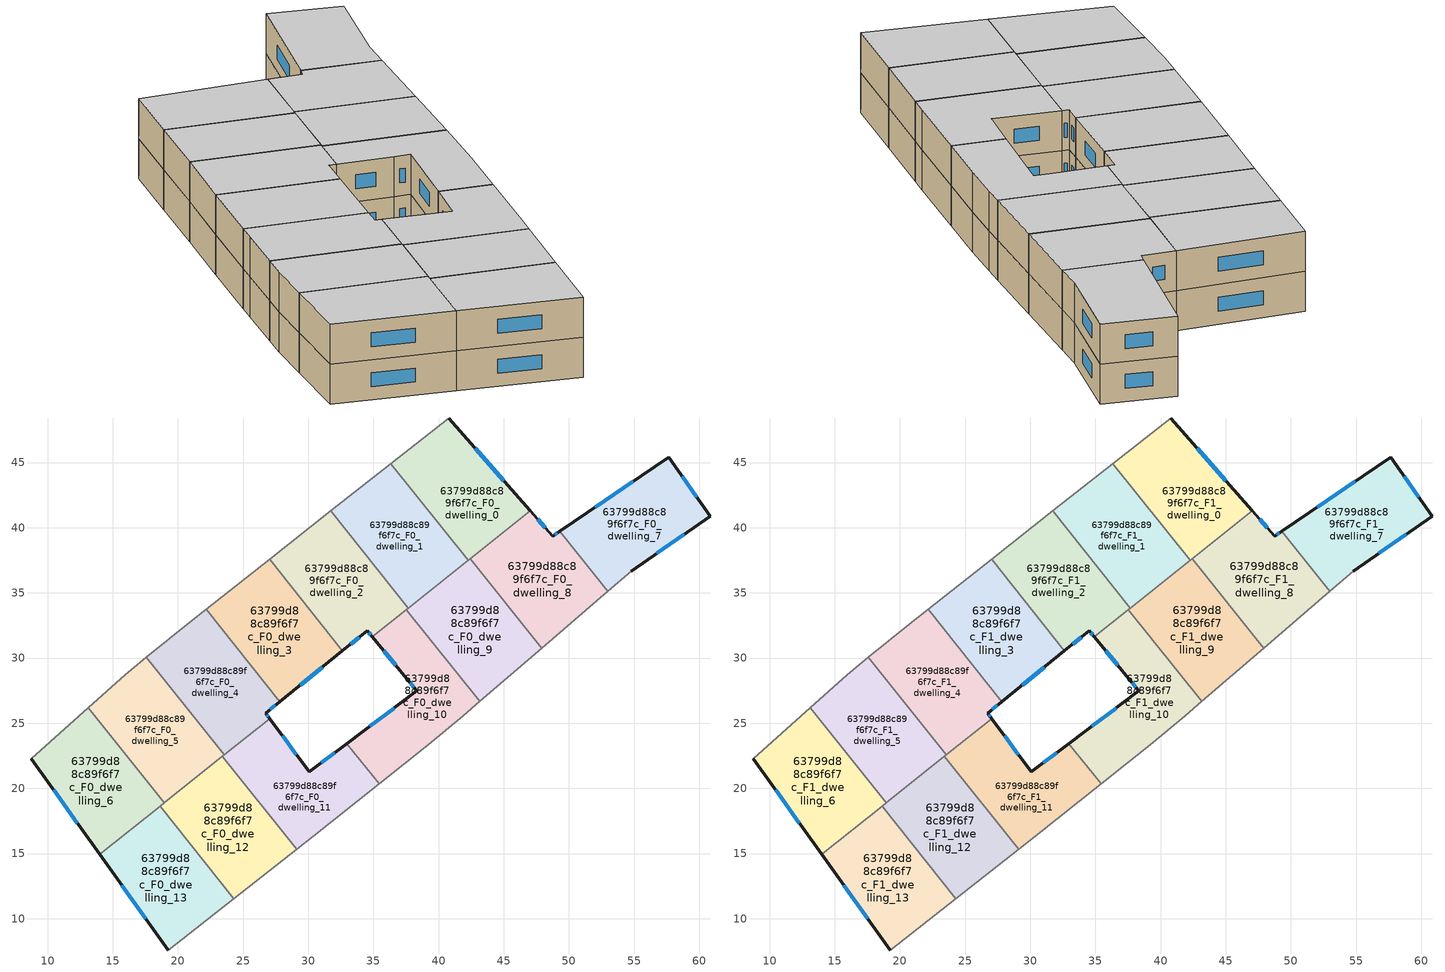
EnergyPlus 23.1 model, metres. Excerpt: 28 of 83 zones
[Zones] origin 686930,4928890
63799d88c89f6f7c_F0_dwelling_0
 floor ground (EU_floor_Construction): 40.78,48.42 47.04,41.3 42.27,37.49 36.34,44.92 z0
 wall outside (EU_wall_Construction): 47.04,41.3 40.78,48.42 z0:3
 wall to 63799d88c89f6f7c_F0_dwelling_1 (EU_wall_Construction): 36.34,44.92 42.27,37.49 z0:3
 wall adiabatic (EU_wall_Construction): 40.78,48.42 36.34,44.92 z0:3
 wall to 63799d88c89f6f7c_F0_dwelling_8 (EU_wall_Construction): 42.44,37.63 47.04,41.3 z0:3
 wall to 63799d88c89f6f7c_F0_dwelling_9 (EU_wall_Construction): 42.27,37.49 42.44,37.63 z0:3
 window (EU_Window_Construction): 45,43.62 42.82,46.11 z0.98:2.02
63799d88c89f6f7c_F0_dwelling_1
 floor ground (EU_floor_Construction): 36.34,44.92 42.27,37.49 37.68,33.84 31.74,41.29 z0
 wall to 63799d88c89f6f7c_F0_dwelling_2 (EU_wall_Construction): 31.74,41.29 37.68,33.84 z0:3
 wall adiabatic (EU_wall_Construction): 36.34,44.92 31.74,41.29 z0:3
 wall to 63799d88c89f6f7c_F0_dwelling_9 (EU_wall_Construction): 37.68,33.84 42.27,37.49 z0:3
63799d88c89f6f7c_F0_dwelling_10
 floor ground (EU_floor_Construction): 37.54,33.72 43.16,26.67 41.89,25.58 39.21,23.35 35.44,20.35 32.97,23.45 38.34,27.48 37.57,28.4 34.91,31.63 z0
 wall outside (EU_wall_Construction): 34.91,31.63 37.57,28.4 38.34,27.48 32.97,23.45 z0:3
 wall to 63799d88c89f6f7c_F0_dwelling_9 (EU_wall_Construction): 43.16,26.67 37.54,33.72 z0:3
 wall adiabatic (EU_wall_Construction): 35.44,20.35 39.21,23.35 41.89,25.58 43.16,26.67 z0:3
 wall to 63799d88c89f6f7c_F0_dwelling_11 (EU_wall_Construction): 32.97,23.45 35.44,20.35 z0:3
 wall to 63799d88c89f6f7c_F0_dwelling_2 (EU_wall_Construction): 37.54,33.72 34.91,31.63 z0:3
 window (EU_Window_Construction): 36.59,26.17 34.72,24.76 / 37.82,28.1 38.09,27.78 / 35.78,30.58 36.7,29.45 z0.98:2.02
63799d88c89f6f7c_F0_dwelling_11
 floor ground (EU_floor_Construction): 32.97,23.45 35.44,20.35 30.38,16.31 29.11,15.32 23.42,22.47 27.04,25.35 30.08,21.27 z0
 wall outside (EU_wall_Construction): 32.97,23.45 30.08,21.27 27.04,25.35 z0:3
 wall adiabatic (EU_wall_Construction): 29.11,15.32 30.38,16.31 35.44,20.35 z0:3
 wall to 63799d88c89f6f7c_F0_dwelling_12 (EU_wall_Construction): 23.42,22.47 29.11,15.32 z0:3
 wall to 63799d88c89f6f7c_F0_dwelling_4 (EU_wall_Construction): 27.04,25.35 23.54,22.57 z0:3
 wall to 63799d88c89f6f7c_F0_dwelling_5 (EU_wall_Construction): 23.54,22.57 23.42,22.47 z0:3
 window (EU_Window_Construction): 29.09,22.6 28.03,24.03 / 32.03,22.74 31.02,21.98 z0.98:2.02
63799d88c89f6f7c_F0_dwelling_12
 floor ground (EU_floor_Construction): 23.42,22.47 29.11,15.32 24.29,11.55 18.63,18.65 z0
 wall adiabatic (EU_wall_Construction): 24.29,11.55 29.11,15.32 z0:3
 wall to 63799d88c89f6f7c_F0_dwelling_13 (EU_wall_Construction): 18.63,18.65 24.29,11.55 z0:3
 wall to 63799d88c89f6f7c_F0_dwelling_5 (EU_wall_Construction): 23.42,22.47 18.94,18.9 z0:3
 wall to 63799d88c89f6f7c_F0_dwelling_6 (EU_wall_Construction): 18.94,18.9 18.63,18.65 z0:3
63799d88c89f6f7c_F0_dwelling_13
 floor ground (EU_floor_Construction): 18.63,18.65 24.29,11.55 19.26,7.6 14,14.96 z0
 wall outside (EU_wall_Construction): 14,14.96 19.26,7.6 z0:3
 wall adiabatic (EU_wall_Construction): 19.26,7.6 24.29,11.55 z0:3
 wall to 63799d88c89f6f7c_F0_dwelling_6 (EU_wall_Construction): 18.63,18.65 14,14.96 z0:3
 window (EU_Window_Construction): 15.71,12.56 17.55,9.99 z0.98:2.02
63799d88c89f6f7c_F0_dwelling_2
 floor ground (EU_floor_Construction): 31.74,41.29 37.68,33.84 34.91,31.63 34.53,32.1 32.63,30.56 27.03,37.58 z0
 wall outside (EU_wall_Construction): 32.63,30.56 34.53,32.1 34.91,31.63 z0:3
 wall to 63799d88c89f6f7c_F0_dwelling_3 (EU_wall_Construction): 27.03,37.58 32.63,30.56 z0:3
 wall adiabatic (EU_wall_Construction): 31.74,41.29 27.03,37.58 z0:3
 wall to 63799d88c89f6f7c_F0_dwelling_9 (EU_wall_Construction): 37.54,33.72 37.68,33.84 z0:3
 window (EU_Window_Construction): 34.65,31.95 34.79,31.78 / 33.24,31.06 33.91,31.6 z0.98:2.02
63799d88c89f6f7c_F0_dwelling_3
 floor ground (EU_floor_Construction): 27.03,37.58 32.63,30.56 27.82,26.66 22.18,33.74 z0
 wall outside (EU_wall_Construction): 27.82,26.66 32.63,30.56 z0:3
 wall to 63799d88c89f6f7c_F0_dwelling_4 (EU_wall_Construction): 22.18,33.74 27.82,26.66 z0:3
 wall adiabatic (EU_wall_Construction): 27.03,37.58 22.18,33.74 z0:3
 window (EU_Window_Construction): 29.38,27.93 31.06,29.29 z0.98:2.02
63799d88c89f6f7c_F0_dwelling_4
 floor ground (EU_floor_Construction): 22.18,33.74 27.82,26.66 26.73,25.77 27.04,25.35 23.55,22.57 17.58,30.05 20.92,32.75 z0
 wall outside (EU_wall_Construction): 27.04,25.35 26.73,25.77 27.82,26.66 z0:3
 wall to 63799d88c89f6f7c_F0_dwelling_5 (EU_wall_Construction): 17.58,30.05 23.55,22.57 z0:3
 wall adiabatic (EU_wall_Construction): 22.18,33.74 20.92,32.75 17.58,30.05 z0:3
 window (EU_Window_Construction): 27.08,26.06 27.47,26.37 / 26.94,25.49 26.83,25.64 z0.98:2.02
63799d88c89f6f7c_F0_dwelling_5
 floor ground (EU_floor_Construction): 17.58,30.05 23.55,22.57 18.94,18.9 13.13,26.2 15.95,28.72 z0
 wall to 63799d88c89f6f7c_F0_dwelling_6 (EU_wall_Construction): 13.13,26.2 18.94,18.9 z0:3
 wall adiabatic (EU_wall_Construction): 17.58,30.05 15.95,28.72 13.13,26.2 z0:3
63799d88c89f6f7c_F0_dwelling_6
 floor ground (EU_floor_Construction): 13.13,26.2 18.94,18.9 14,14.96 8.76,22.28 z0
 wall outside (EU_wall_Construction): 8.76,22.28 14,14.96 z0:3
 wall adiabatic (EU_wall_Construction): 13.13,26.2 8.76,22.28 z0:3
 window (EU_Window_Construction): 10.46,19.9 12.29,17.34 z0.98:2.02
63799d88c89f6f7c_F0_dwelling_7
 floor ground (EU_floor_Construction): 57.68,45.42 60.84,40.88 54.78,36.68 52.96,35.12 49.3,39.72 z0
 wall outside (EU_wall_Construction): 54.78,36.68 60.84,40.88 57.68,45.42 49.3,39.72 z0:3
 wall adiabatic (EU_wall_Construction): 52.96,35.12 54.78,36.68 z0:3
 wall to 63799d88c89f6f7c_F0_dwelling_8 (EU_wall_Construction): 49.3,39.72 52.96,35.12 z0:3
 window (EU_Window_Construction): 54.95,43.57 52.02,41.57 / 59.81,42.36 58.71,43.94 / 56.75,38.05 58.87,39.52 z0.98:2.02
63799d88c89f6f7c_F0_dwelling_8
 floor ground (EU_floor_Construction): 49.3,39.72 52.96,35.12 47.91,30.77 42.44,37.63 47.04,41.3 48.76,39.35 z0
 wall outside (EU_wall_Construction): 49.3,39.72 48.76,39.35 47.04,41.3 z0:3
 wall adiabatic (EU_wall_Construction): 47.91,30.77 52.96,35.12 z0:3
 wall to 63799d88c89f6f7c_F0_dwelling_9 (EU_wall_Construction): 42.44,37.63 47.91,30.77 z0:3
 window (EU_Window_Construction): 48.2,39.99 47.6,40.67 / 49.12,39.6 48.93,39.47 z0.98:2.02
63799d88c89f6f7c_F0_dwelling_9
 floor ground (EU_floor_Construction): 42.44,37.63 47.91,30.77 43.16,26.67 37.54,33.72 z0
 wall adiabatic (EU_wall_Construction): 43.16,26.67 47.91,30.77 z0:3
63799d88c89f6f7c_F1_dwelling_0
 floor to 63799d88c89f6f7c_F0_dwelling_0 (EU_floor_Construction): 40.78,48.42 47.04,41.3 42.27,37.49 36.34,44.92 z3
 wall outside (EU_wall_Construction): 47.04,41.3 40.78,48.42 z3:6
 wall to 63799d88c89f6f7c_F1_dwelling_1 (EU_wall_Construction): 36.34,44.92 42.27,37.49 z3:6
 wall adiabatic (EU_wall_Construction): 40.78,48.42 36.34,44.92 z3:6
 wall to 63799d88c89f6f7c_F1_dwelling_8 (EU_wall_Construction): 42.44,37.63 47.04,41.3 z3:6
 wall to 63799d88c89f6f7c_F1_dwelling_9 (EU_wall_Construction): 42.27,37.49 42.44,37.63 z3:6
 window (EU_Window_Construction): 45,43.62 42.82,46.11 z3.98:5.02
 ceiling to 63799d88c89f6f7c_F2_dwelling_0 (EU_floor_Construction): 47.04,41.3 40.78,48.42 36.34,44.92 42.27,37.49 z6
63799d88c89f6f7c_F1_dwelling_1
 floor to 63799d88c89f6f7c_F0_dwelling_1 (EU_floor_Construction): 36.34,44.92 42.27,37.49 37.68,33.84 31.74,41.29 z3
 wall to 63799d88c89f6f7c_F1_dwelling_2 (EU_wall_Construction): 31.74,41.29 37.68,33.84 z3:6
 wall adiabatic (EU_wall_Construction): 36.34,44.92 31.74,41.29 z3:6
 wall to 63799d88c89f6f7c_F1_dwelling_9 (EU_wall_Construction): 37.68,33.84 42.27,37.49 z3:6
 ceiling to 63799d88c89f6f7c_F2_dwelling_1 (EU_floor_Construction): 42.27,37.49 36.34,44.92 31.74,41.29 37.68,33.84 z6
63799d88c89f6f7c_F1_dwelling_10
 floor to 63799d88c89f6f7c_F0_dwelling_10 (EU_floor_Construction): 37.54,33.72 43.16,26.67 41.89,25.58 39.21,23.35 35.44,20.35 32.97,23.45 38.34,27.48 37.57,28.4 34.91,31.63 z3
 wall outside (EU_wall_Construction): 34.91,31.63 37.57,28.4 38.34,27.48 32.97,23.45 z3:6
 wall to 63799d88c89f6f7c_F1_dwelling_9 (EU_wall_Construction): 43.16,26.67 37.54,33.72 z3:6
 wall adiabatic (EU_wall_Construction): 35.44,20.35 39.21,23.35 41.89,25.58 43.16,26.67 z3:6
 wall to 63799d88c89f6f7c_F1_dwelling_11 (EU_wall_Construction): 32.97,23.45 35.44,20.35 z3:6
 wall to 63799d88c89f6f7c_F1_dwelling_2 (EU_wall_Construction): 37.54,33.72 34.91,31.63 z3:6
 window (EU_Window_Construction): 36.59,26.17 34.72,24.76 / 37.82,28.1 38.09,27.78 / 35.78,30.58 36.7,29.45 z3.98:5.02
 ceiling to 63799d88c89f6f7c_F2_dwelling_10 (EU_floor_Construction): 39.21,23.35 41.89,25.58 43.16,26.67 37.54,33.72 34.91,31.63 37.57,28.4 38.34,27.48 32.97,23.45 35.44,20.35 z6
63799d88c89f6f7c_F1_dwelling_11
 floor to 63799d88c89f6f7c_F0_dwelling_11 (EU_floor_Construction): 32.97,23.45 35.44,20.35 30.38,16.31 29.11,15.32 23.42,22.47 27.04,25.35 30.08,21.27 z3
 wall outside (EU_wall_Construction): 32.97,23.45 30.08,21.27 27.04,25.35 z3:6
 wall adiabatic (EU_wall_Construction): 29.11,15.32 30.38,16.31 35.44,20.35 z3:6
 wall to 63799d88c89f6f7c_F1_dwelling_12 (EU_wall_Construction): 23.42,22.47 29.11,15.32 z3:6
 wall to 63799d88c89f6f7c_F1_dwelling_4 (EU_wall_Construction): 27.04,25.35 23.54,22.57 z3:6
 wall to 63799d88c89f6f7c_F1_dwelling_5 (EU_wall_Construction): 23.54,22.57 23.42,22.47 z3:6
 window (EU_Window_Construction): 29.09,22.6 28.03,24.03 / 32.03,22.74 31.02,21.98 z3.98:5.02
 ceiling to 63799d88c89f6f7c_F2_dwelling_11 (EU_floor_Construction): 35.44,20.35 32.97,23.45 30.08,21.27 27.04,25.35 23.42,22.47 29.11,15.32 30.38,16.31 z6
63799d88c89f6f7c_F1_dwelling_12
 floor to 63799d88c89f6f7c_F0_dwelling_12 (EU_floor_Construction): 23.42,22.47 29.11,15.32 24.29,11.55 18.63,18.65 z3
 wall adiabatic (EU_wall_Construction): 24.29,11.55 29.11,15.32 z3:6
 wall to 63799d88c89f6f7c_F1_dwelling_13 (EU_wall_Construction): 18.63,18.65 24.29,11.55 z3:6
 wall to 63799d88c89f6f7c_F1_dwelling_5 (EU_wall_Construction): 23.42,22.47 18.94,18.9 z3:6
 wall to 63799d88c89f6f7c_F1_dwelling_6 (EU_wall_Construction): 18.94,18.9 18.63,18.65 z3:6
 ceiling to 63799d88c89f6f7c_F2_dwelling_12 (EU_floor_Construction): 29.11,15.32 23.42,22.47 18.63,18.65 24.29,11.55 z6
63799d88c89f6f7c_F1_dwelling_13
 floor to 63799d88c89f6f7c_F0_dwelling_13 (EU_floor_Construction): 18.63,18.65 24.29,11.55 19.26,7.6 14,14.96 z3
 wall outside (EU_wall_Construction): 14,14.96 19.26,7.6 z3:6
 wall adiabatic (EU_wall_Construction): 19.26,7.6 24.29,11.55 z3:6
 wall to 63799d88c89f6f7c_F1_dwelling_6 (EU_wall_Construction): 18.63,18.65 14,14.96 z3:6
 window (EU_Window_Construction): 15.71,12.56 17.55,9.99 z3.98:5.02
 ceiling to 63799d88c89f6f7c_F2_dwelling_13 (EU_floor_Construction): 24.29,11.55 18.63,18.65 14,14.96 19.26,7.6 z6
63799d88c89f6f7c_F1_dwelling_2
 floor to 63799d88c89f6f7c_F0_dwelling_2 (EU_floor_Construction): 31.74,41.29 37.68,33.84 34.91,31.63 34.53,32.1 32.63,30.56 27.03,37.58 z3
 wall outside (EU_wall_Construction): 32.63,30.56 34.53,32.1 34.91,31.63 z3:6
 wall to 63799d88c89f6f7c_F1_dwelling_3 (EU_wall_Construction): 27.03,37.58 32.63,30.56 z3:6
 wall adiabatic (EU_wall_Construction): 31.74,41.29 27.03,37.58 z3:6
 wall to 63799d88c89f6f7c_F1_dwelling_9 (EU_wall_Construction): 37.54,33.72 37.68,33.84 z3:6
 window (EU_Window_Construction): 34.65,31.95 34.79,31.78 / 33.24,31.06 33.91,31.6 z3.98:5.02
 ceiling to 63799d88c89f6f7c_F2_dwelling_2 (EU_floor_Construction): 34.91,31.63 37.68,33.84 31.74,41.29 27.03,37.58 32.63,30.56 34.53,32.1 z6
63799d88c89f6f7c_F1_dwelling_3
 floor to 63799d88c89f6f7c_F0_dwelling_3 (EU_floor_Construction): 27.03,37.58 32.63,30.56 27.82,26.66 22.18,33.74 z3
 wall outside (EU_wall_Construction): 27.82,26.66 32.63,30.56 z3:6
 wall to 63799d88c89f6f7c_F1_dwelling_4 (EU_wall_Construction): 22.18,33.74 27.82,26.66 z3:6
 wall adiabatic (EU_wall_Construction): 27.03,37.58 22.18,33.74 z3:6
 window (EU_Window_Construction): 29.38,27.93 31.06,29.29 z3.98:5.02
 ceiling to 63799d88c89f6f7c_F2_dwelling_3 (EU_floor_Construction): 32.63,30.56 27.03,37.58 22.18,33.74 27.82,26.66 z6
63799d88c89f6f7c_F1_dwelling_4
 floor to 63799d88c89f6f7c_F0_dwelling_4 (EU_floor_Construction): 22.18,33.74 27.82,26.66 26.73,25.77 27.04,25.35 23.55,22.57 17.58,30.05 20.92,32.75 z3
 wall outside (EU_wall_Construction): 27.04,25.35 26.73,25.77 27.82,26.66 z3:6
 wall to 63799d88c89f6f7c_F1_dwelling_5 (EU_wall_Construction): 17.58,30.05 23.55,22.57 z3:6
 wall adiabatic (EU_wall_Construction): 22.18,33.74 20.92,32.75 17.58,30.05 z3:6
 window (EU_Window_Construction): 27.08,26.06 27.47,26.37 / 26.94,25.49 26.83,25.64 z3.98:5.02
 ceiling to 63799d88c89f6f7c_F2_dwelling_4 (EU_floor_Construction): 27.04,25.35 26.73,25.77 27.82,26.66 22.18,33.74 20.92,32.75 17.58,30.05 23.55,22.57 z6
63799d88c89f6f7c_F1_dwelling_5
 floor to 63799d88c89f6f7c_F0_dwelling_5 (EU_floor_Construction): 17.58,30.05 23.55,22.57 18.94,18.9 13.13,26.2 15.95,28.72 z3
 wall to 63799d88c89f6f7c_F1_dwelling_6 (EU_wall_Construction): 13.13,26.2 18.94,18.9 z3:6
 wall adiabatic (EU_wall_Construction): 17.58,30.05 15.95,28.72 13.13,26.2 z3:6
 ceiling to 63799d88c89f6f7c_F2_dwelling_5 (EU_floor_Construction): 23.55,22.57 17.58,30.05 15.95,28.72 13.13,26.2 18.94,18.9 z6
63799d88c89f6f7c_F1_dwelling_6
 floor to 63799d88c89f6f7c_F0_dwelling_6 (EU_floor_Construction): 13.13,26.2 18.94,18.9 14,14.96 8.76,22.28 z3
 wall outside (EU_wall_Construction): 8.76,22.28 14,14.96 z3:6
 wall adiabatic (EU_wall_Construction): 13.13,26.2 8.76,22.28 z3:6
 window (EU_Window_Construction): 10.46,19.9 12.29,17.34 z3.98:5.02
 ceiling to 63799d88c89f6f7c_F2_dwelling_6 (EU_floor_Construction): 18.94,18.9 13.13,26.2 8.76,22.28 14,14.96 z6
63799d88c89f6f7c_F1_dwelling_7
 floor to 63799d88c89f6f7c_F0_dwelling_7 (EU_floor_Construction): 57.68,45.42 60.84,40.88 54.78,36.68 52.96,35.12 49.3,39.72 z3
 wall outside (EU_wall_Construction): 54.78,36.68 60.84,40.88 57.68,45.42 49.3,39.72 z3:6
 wall adiabatic (EU_wall_Construction): 52.96,35.12 54.78,36.68 z3:6
 wall to 63799d88c89f6f7c_F1_dwelling_8 (EU_wall_Construction): 49.3,39.72 52.96,35.12 z3:6
 window (EU_Window_Construction): 54.95,43.57 52.02,41.57 / 59.81,42.36 58.71,43.94 / 56.75,38.05 58.87,39.52 z3.98:5.02
 ceiling to 63799d88c89f6f7c_F2_dwelling_7 (EU_floor_Construction): 60.84,40.88 57.68,45.42 49.3,39.72 52.96,35.12 54.78,36.68 z6
63799d88c89f6f7c_F1_dwelling_8
 floor to 63799d88c89f6f7c_F0_dwelling_8 (EU_floor_Construction): 49.3,39.72 52.96,35.12 47.91,30.77 42.44,37.63 47.04,41.3 48.76,39.35 z3
 wall outside (EU_wall_Construction): 49.3,39.72 48.76,39.35 47.04,41.3 z3:6
 wall adiabatic (EU_wall_Construction): 47.91,30.77 52.96,35.12 z3:6
 wall to 63799d88c89f6f7c_F1_dwelling_9 (EU_wall_Construction): 42.44,37.63 47.91,30.77 z3:6
 window (EU_Window_Construction): 48.2,39.99 47.6,40.67 / 49.12,39.6 48.93,39.47 z3.98:5.02
 ceiling to 63799d88c89f6f7c_F2_dwelling_8 (EU_floor_Construction): 52.96,35.12 49.3,39.72 48.76,39.35 47.04,41.3 42.44,37.63 47.91,30.77 z6
63799d88c89f6f7c_F1_dwelling_9
 floor to 63799d88c89f6f7c_F0_dwelling_9 (EU_floor_Construction): 42.44,37.63 47.91,30.77 43.16,26.67 37.54,33.72 z3
 wall adiabatic (EU_wall_Construction): 43.16,26.67 47.91,30.77 z3:6
 ceiling to 63799d88c89f6f7c_F2_dwelling_9 (EU_floor_Construction): 47.91,30.77 42.44,37.63 37.54,33.72 43.16,26.67 z6
[Building]
EU S2 Campaign: North Axis=0; Terrain=City; Solar Distribution=FullExterior
[Site:Location]
Bologna: Latitude=44.5; Longitude=11.25; Time Zone=1; Elevation=37
[SizingPeriod:WeatherFileDays]
AnnualSizingPeriod: Begin Month=1; Begin Day of Month=1; End Month=12; End Day of Month=31; Day of Week for Start Day=Monday; Use Weather File Daylight Saving Period=No; Use Weather File Rain and Snow Indicators=No
[MATERIAL]
EU_InternalMass_Material: Roughness=MediumRough; Thickness=0.1; Conductivity=1; Density=1800; Specific Heat=900; Thermal Absorptance=0.9; Solar Absorptance=0.7; Visible Absorptance=0.7
[MATERIAL:NOMASS] Roughness=MediumRough; Thermal Absorptance=0.9; Solar Absorptance=0.7; Visible Absorptance=0.7
Name | Thermal Resistance
EU_wall_NoMass | 0.905828
EU_floor_NoMass | 0.67114
[WINDOWMATERIAL:SIMPLEGLAZINGSYSTEM]
EU_Window_SimpleGlazing: UFactor=4.52486; Solar Heat Gain Coefficient=0.85; Visible Transmittance=0.85
[CONSTRUCTION]
EU_wall_Construction: EU_wall_NoMass
EU_floor_Construction: EU_floor_NoMass
EU_Window_Construction: EU_Window_SimpleGlazing
EU_InternalMass_Construction: EU_InternalMass_Material
[ZONE] Type=1; Multiplier=1; Ceiling Height=autocalculate; Floor Area=autocalculate; Part of Total Floor Area=Yes
Name | Volume
63799d88c89f6f7c_F0_dwelling_0; 63799d88c89f6f7c_F1_dwelling_0 | 167.335
63799d88c89f6f7c_F0_dwelling_1; 63799d88c89f6f7c_F1_dwelling_1; 63799d88c89f6f7c_F0_dwelling_3; 63799d88c89f6f7c_F1_dwelling_3; 63799d88c89f6f7c_F0_dwelling_5; 63799d88c89f6f7c_F1_dwelling_5 | 167.345
63799d88c89f6f7c_F0_dwelling_10; 63799d88c89f6f7c_F1_dwelling_10 | 167.353
63799d88c89f6f7c_F0_dwelling_11; 63799d88c89f6f7c_F1_dwelling_11; 63799d88c89f6f7c_F0_dwelling_12; 63799d88c89f6f7c_F1_dwelling_12 | 167.34
63799d88c89f6f7c_F0_dwelling_13; 63799d88c89f6f7c_F1_dwelling_13 | 167.35
63799d88c89f6f7c_F0_dwelling_2; 63799d88c89f6f7c_F1_dwelling_2 | 167.328
63799d88c89f6f7c_F0_dwelling_4; 63799d88c89f6f7c_F1_dwelling_4 | 167.347
63799d88c89f6f7c_F0_dwelling_6; 63799d88c89f6f7c_F1_dwelling_6 | 167.333
63799d88c89f6f7c_F0_dwelling_7; 63799d88c89f6f7c_F1_dwelling_7 | 167.349
63799d88c89f6f7c_F0_dwelling_8; 63799d88c89f6f7c_F1_dwelling_8 | 167.344
63799d88c89f6f7c_F0_dwelling_9; 63799d88c89f6f7c_F1_dwelling_9 | 167.341
[INTERNALMASS] Construction=EU_InternalMass_Construction
Name | Zone or ZoneList | Surface Area
63799d88c89f6f7c_F0_dwelling_0_EU_InternalMass | 63799d88c89f6f7c_F0_dwelling_0 | 55.7787
63799d88c89f6f7c_F0_dwelling_1_EU_InternalMass | 63799d88c89f6f7c_F0_dwelling_1 | 55.7815
63799d88c89f6f7c_F0_dwelling_2_EU_InternalMass | 63799d88c89f6f7c_F0_dwelling_2 | 55.7757
63799d88c89f6f7c_F0_dwelling_3_EU_InternalMass | 63799d88c89f6f7c_F0_dwelling_3 | 55.7819
63799d88c89f6f7c_F0_dwelling_4_EU_InternalMass | 63799d88c89f6f7c_F0_dwelling_4 | 55.7825
63799d88c89f6f7c_F0_dwelling_5_EU_InternalMass | 63799d88c89f6f7c_F0_dwelling_5 | 55.7815
63799d88c89f6f7c_F0_dwelling_6_EU_InternalMass | 63799d88c89f6f7c_F0_dwelling_6 | 55.7776
63799d88c89f6f7c_F0_dwelling_7_EU_InternalMass | 63799d88c89f6f7c_F0_dwelling_7 | 55.783
63799d88c89f6f7c_F0_dwelling_8_EU_InternalMass | 63799d88c89f6f7c_F0_dwelling_8 | 55.781
63799d88c89f6f7c_F0_dwelling_9_EU_InternalMass | 63799d88c89f6f7c_F0_dwelling_9 | 55.7804
63799d88c89f6f7c_F0_dwelling_10_EU_InternalMass | 63799d88c89f6f7c_F0_dwelling_10 | 55.7839
63799d88c89f6f7c_F0_dwelling_11_EU_InternalMass | 63799d88c89f6f7c_F0_dwelling_11 | 55.7801
63799d88c89f6f7c_F0_dwelling_12_EU_InternalMass | 63799d88c89f6f7c_F0_dwelling_12 | 55.78
63799d88c89f6f7c_F0_dwelling_13_EU_InternalMass | 63799d88c89f6f7c_F0_dwelling_13 | 55.783
63799d88c89f6f7c_F1_dwelling_0_EU_InternalMass | 63799d88c89f6f7c_F1_dwelling_0 | 55.7787
63799d88c89f6f7c_F1_dwelling_1_EU_InternalMass | 63799d88c89f6f7c_F1_dwelling_1 | 55.7815
63799d88c89f6f7c_F1_dwelling_2_EU_InternalMass | 63799d88c89f6f7c_F1_dwelling_2 | 55.7757
63799d88c89f6f7c_F1_dwelling_3_EU_InternalMass | 63799d88c89f6f7c_F1_dwelling_3 | 55.7819
63799d88c89f6f7c_F1_dwelling_4_EU_InternalMass | 63799d88c89f6f7c_F1_dwelling_4 | 55.7825
63799d88c89f6f7c_F1_dwelling_5_EU_InternalMass | 63799d88c89f6f7c_F1_dwelling_5 | 55.7815
63799d88c89f6f7c_F1_dwelling_6_EU_InternalMass | 63799d88c89f6f7c_F1_dwelling_6 | 55.7776
63799d88c89f6f7c_F1_dwelling_7_EU_InternalMass | 63799d88c89f6f7c_F1_dwelling_7 | 55.783
63799d88c89f6f7c_F1_dwelling_8_EU_InternalMass | 63799d88c89f6f7c_F1_dwelling_8 | 55.781
63799d88c89f6f7c_F1_dwelling_9_EU_InternalMass | 63799d88c89f6f7c_F1_dwelling_9 | 55.7804
63799d88c89f6f7c_F1_dwelling_10_EU_InternalMass | 63799d88c89f6f7c_F1_dwelling_10 | 55.7839
63799d88c89f6f7c_F1_dwelling_11_EU_InternalMass | 63799d88c89f6f7c_F1_dwelling_11 | 55.7801
63799d88c89f6f7c_F1_dwelling_12_EU_InternalMass | 63799d88c89f6f7c_F1_dwelling_12 | 55.78
63799d88c89f6f7c_F1_dwelling_13_EU_InternalMass | 63799d88c89f6f7c_F1_dwelling_13 | 55.783
[OTHEREQUIPMENT] Fuel Type=Electricity; Design Level Calculation Method=Watts/Area; Power per Zone Floor Area=1; Fraction Latent=0; Fraction Radiant=0; Fraction Lost=0; Carbon Dioxide Generation Rate=0; EndUse Subcategory=EU_Step8_InternalGains
Name | Zone or ZoneList or Space or SpaceList | Schedule
EU_Step8_InternalGain_63799d88c89f6f7c_F0_dwelling_0_f000 | 63799d88c89f6f7c_F0_dwelling_0 | EU_Step8_GainSchedule_63799d88c89f6f7c_F0_dwelling_0_f000
EU_Step8_InternalGain_63799d88c89f6f7c_F0_dwelling_1_f000 | 63799d88c89f6f7c_F0_dwelling_1 | EU_Step8_GainSchedule_63799d88c89f6f7c_F0_dwelling_1_f000
EU_Step8_InternalGain_63799d88c89f6f7c_F0_dwelling_2_f000 | 63799d88c89f6f7c_F0_dwelling_2 | EU_Step8_GainSchedule_63799d88c89f6f7c_F0_dwelling_2_f000
EU_Step8_InternalGain_63799d88c89f6f7c_F0_dwelling_3_f000 | 63799d88c89f6f7c_F0_dwelling_3 | EU_Step8_GainSchedule_63799d88c89f6f7c_F0_dwelling_3_f000
EU_Step8_InternalGain_63799d88c89f6f7c_F0_dwelling_4_f000 | 63799d88c89f6f7c_F0_dwelling_4 | EU_Step8_GainSchedule_63799d88c89f6f7c_F0_dwelling_4_f000
EU_Step8_InternalGain_63799d88c89f6f7c_F0_dwelling_5_f000 | 63799d88c89f6f7c_F0_dwelling_5 | EU_Step8_GainSchedule_63799d88c89f6f7c_F0_dwelling_5_f000
EU_Step8_InternalGain_63799d88c89f6f7c_F0_dwelling_6_f000 | 63799d88c89f6f7c_F0_dwelling_6 | EU_Step8_GainSchedule_63799d88c89f6f7c_F0_dwelling_6_f000
EU_Step8_InternalGain_63799d88c89f6f7c_F0_dwelling_7_f000 | 63799d88c89f6f7c_F0_dwelling_7 | EU_Step8_GainSchedule_63799d88c89f6f7c_F0_dwelling_7_f000
EU_Step8_InternalGain_63799d88c89f6f7c_F0_dwelling_8_f000 | 63799d88c89f6f7c_F0_dwelling_8 | EU_Step8_GainSchedule_63799d88c89f6f7c_F0_dwelling_8_f000
EU_Step8_InternalGain_63799d88c89f6f7c_F0_dwelling_9_f000 | 63799d88c89f6f7c_F0_dwelling_9 | EU_Step8_GainSchedule_63799d88c89f6f7c_F0_dwelling_9_f000
EU_Step8_InternalGain_63799d88c89f6f7c_F0_dwelling_10_f000 | 63799d88c89f6f7c_F0_dwelling_10 | EU_Step8_GainSchedule_63799d88c89f6f7c_F0_dwelling_10_f000
EU_Step8_InternalGain_63799d88c89f6f7c_F0_dwelling_11_f000 | 63799d88c89f6f7c_F0_dwelling_11 | EU_Step8_GainSchedule_63799d88c89f6f7c_F0_dwelling_11_f000
EU_Step8_InternalGain_63799d88c89f6f7c_F0_dwelling_12_f000 | 63799d88c89f6f7c_F0_dwelling_12 | EU_Step8_GainSchedule_63799d88c89f6f7c_F0_dwelling_12_f000
EU_Step8_InternalGain_63799d88c89f6f7c_F0_dwelling_13_f000 | 63799d88c89f6f7c_F0_dwelling_13 | EU_Step8_GainSchedule_63799d88c89f6f7c_F0_dwelling_13_f000
EU_Step8_InternalGain_63799d88c89f6f7c_F1_dwelling_0_f000 | 63799d88c89f6f7c_F1_dwelling_0 | EU_Step8_GainSchedule_63799d88c89f6f7c_F1_dwelling_0_f000
EU_Step8_InternalGain_63799d88c89f6f7c_F1_dwelling_1_f000 | 63799d88c89f6f7c_F1_dwelling_1 | EU_Step8_GainSchedule_63799d88c89f6f7c_F1_dwelling_1_f000
EU_Step8_InternalGain_63799d88c89f6f7c_F1_dwelling_2_f000 | 63799d88c89f6f7c_F1_dwelling_2 | EU_Step8_GainSchedule_63799d88c89f6f7c_F1_dwelling_2_f000
EU_Step8_InternalGain_63799d88c89f6f7c_F1_dwelling_3_f000 | 63799d88c89f6f7c_F1_dwelling_3 | EU_Step8_GainSchedule_63799d88c89f6f7c_F1_dwelling_3_f000
EU_Step8_InternalGain_63799d88c89f6f7c_F1_dwelling_4_f000 | 63799d88c89f6f7c_F1_dwelling_4 | EU_Step8_GainSchedule_63799d88c89f6f7c_F1_dwelling_4_f000
EU_Step8_InternalGain_63799d88c89f6f7c_F1_dwelling_5_f000 | 63799d88c89f6f7c_F1_dwelling_5 | EU_Step8_GainSchedule_63799d88c89f6f7c_F1_dwelling_5_f000
EU_Step8_InternalGain_63799d88c89f6f7c_F1_dwelling_6_f000 | 63799d88c89f6f7c_F1_dwelling_6 | EU_Step8_GainSchedule_63799d88c89f6f7c_F1_dwelling_6_f000
EU_Step8_InternalGain_63799d88c89f6f7c_F1_dwelling_7_f000 | 63799d88c89f6f7c_F1_dwelling_7 | EU_Step8_GainSchedule_63799d88c89f6f7c_F1_dwelling_7_f000
EU_Step8_InternalGain_63799d88c89f6f7c_F1_dwelling_8_f000 | 63799d88c89f6f7c_F1_dwelling_8 | EU_Step8_GainSchedule_63799d88c89f6f7c_F1_dwelling_8_f000
EU_Step8_InternalGain_63799d88c89f6f7c_F1_dwelling_9_f000 | 63799d88c89f6f7c_F1_dwelling_9 | EU_Step8_GainSchedule_63799d88c89f6f7c_F1_dwelling_9_f000
EU_Step8_InternalGain_63799d88c89f6f7c_F1_dwelling_10_f000 | 63799d88c89f6f7c_F1_dwelling_10 | EU_Step8_GainSchedule_63799d88c89f6f7c_F1_dwelling_10_f000
EU_Step8_InternalGain_63799d88c89f6f7c_F1_dwelling_11_f000 | 63799d88c89f6f7c_F1_dwelling_11 | EU_Step8_GainSchedule_63799d88c89f6f7c_F1_dwelling_11_f000
EU_Step8_InternalGain_63799d88c89f6f7c_F1_dwelling_12_f000 | 63799d88c89f6f7c_F1_dwelling_12 | EU_Step8_GainSchedule_63799d88c89f6f7c_F1_dwelling_12_f000
EU_Step8_InternalGain_63799d88c89f6f7c_F1_dwelling_13_f000 | 63799d88c89f6f7c_F1_dwelling_13 | EU_Step8_GainSchedule_63799d88c89f6f7c_F1_dwelling_13_f000
[ZONEVENTILATION:DESIGNFLOWRATE] Schedule=EU_AlwaysOn; Design Flow Rate Calculation Method=AirChanges/Hour; Air Changes per Hour=0.73129; Ventilation Type=Natural; Fan Pressure Rise=0; Fan Total Efficiency=1; Constant Term Coefficient=1; Temperature Term Coefficient=0; Velocity Term Coefficient=0; Velocity Squared Term Coefficient=0; Minimum Indoor Temperature=-100; Maximum Indoor Temperature=100; Delta Temperature=-100; Minimum Outdoor Temperature=-100; Maximum Outdoor Temperature=100; Maximum Wind Speed=40
Name | Zone or ZoneList or Space or SpaceList
EU_ConstantAir_63799d88c89f6f7c_F0_dwelling_0 | 63799d88c89f6f7c_F0_dwelling_0
EU_ConstantAir_63799d88c89f6f7c_F0_dwelling_1 | 63799d88c89f6f7c_F0_dwelling_1
EU_ConstantAir_63799d88c89f6f7c_F0_dwelling_2 | 63799d88c89f6f7c_F0_dwelling_2
EU_ConstantAir_63799d88c89f6f7c_F0_dwelling_3 | 63799d88c89f6f7c_F0_dwelling_3
EU_ConstantAir_63799d88c89f6f7c_F0_dwelling_4 | 63799d88c89f6f7c_F0_dwelling_4
EU_ConstantAir_63799d88c89f6f7c_F0_dwelling_5 | 63799d88c89f6f7c_F0_dwelling_5
EU_ConstantAir_63799d88c89f6f7c_F0_dwelling_6 | 63799d88c89f6f7c_F0_dwelling_6
EU_ConstantAir_63799d88c89f6f7c_F0_dwelling_7 | 63799d88c89f6f7c_F0_dwelling_7
EU_ConstantAir_63799d88c89f6f7c_F0_dwelling_8 | 63799d88c89f6f7c_F0_dwelling_8
EU_ConstantAir_63799d88c89f6f7c_F0_dwelling_9 | 63799d88c89f6f7c_F0_dwelling_9
EU_ConstantAir_63799d88c89f6f7c_F0_dwelling_10 | 63799d88c89f6f7c_F0_dwelling_10
EU_ConstantAir_63799d88c89f6f7c_F0_dwelling_11 | 63799d88c89f6f7c_F0_dwelling_11
EU_ConstantAir_63799d88c89f6f7c_F0_dwelling_12 | 63799d88c89f6f7c_F0_dwelling_12
EU_ConstantAir_63799d88c89f6f7c_F0_dwelling_13 | 63799d88c89f6f7c_F0_dwelling_13
EU_ConstantAir_63799d88c89f6f7c_F1_dwelling_0 | 63799d88c89f6f7c_F1_dwelling_0
EU_ConstantAir_63799d88c89f6f7c_F1_dwelling_1 | 63799d88c89f6f7c_F1_dwelling_1
EU_ConstantAir_63799d88c89f6f7c_F1_dwelling_2 | 63799d88c89f6f7c_F1_dwelling_2
EU_ConstantAir_63799d88c89f6f7c_F1_dwelling_3 | 63799d88c89f6f7c_F1_dwelling_3
EU_ConstantAir_63799d88c89f6f7c_F1_dwelling_4 | 63799d88c89f6f7c_F1_dwelling_4
EU_ConstantAir_63799d88c89f6f7c_F1_dwelling_5 | 63799d88c89f6f7c_F1_dwelling_5
EU_ConstantAir_63799d88c89f6f7c_F1_dwelling_6 | 63799d88c89f6f7c_F1_dwelling_6
EU_ConstantAir_63799d88c89f6f7c_F1_dwelling_7 | 63799d88c89f6f7c_F1_dwelling_7
EU_ConstantAir_63799d88c89f6f7c_F1_dwelling_8 | 63799d88c89f6f7c_F1_dwelling_8
EU_ConstantAir_63799d88c89f6f7c_F1_dwelling_9 | 63799d88c89f6f7c_F1_dwelling_9
EU_ConstantAir_63799d88c89f6f7c_F1_dwelling_10 | 63799d88c89f6f7c_F1_dwelling_10
EU_ConstantAir_63799d88c89f6f7c_F1_dwelling_11 | 63799d88c89f6f7c_F1_dwelling_11
EU_ConstantAir_63799d88c89f6f7c_F1_dwelling_12 | 63799d88c89f6f7c_F1_dwelling_12
EU_ConstantAir_63799d88c89f6f7c_F1_dwelling_13 | 63799d88c89f6f7c_F1_dwelling_13
[HVACTEMPLATE:THERMOSTAT] Constant Heating Setpoint=20; Constant Cooling Setpoint=50
EU_HeatOnly_63799d88c89f6f7c_F0_dwelling_0; EU_HeatOnly_63799d88c89f6f7c_F0_dwelling_1; EU_HeatOnly_63799d88c89f6f7c_F0_dwelling_2; EU_HeatOnly_63799d88c89f6f7c_F0_dwelling_3; EU_HeatOnly_63799d88c89f6f7c_F0_dwelling_4; EU_HeatOnly_63799d88c89f6f7c_F0_dwelling_5; EU_HeatOnly_63799d88c89f6f7c_F0_dwelling_6; EU_HeatOnly_63799d88c89f6f7c_F0_dwelling_7; EU_HeatOnly_63799d88c89f6f7c_F0_dwelling_8; EU_HeatOnly_63799d88c89f6f7c_F0_dwelling_9; EU_HeatOnly_63799d88c89f6f7c_F0_dwelling_10; EU_HeatOnly_63799d88c89f6f7c_F0_dwelling_11; EU_HeatOnly_63799d88c89f6f7c_F0_dwelling_12; EU_HeatOnly_63799d88c89f6f7c_F0_dwelling_13; EU_HeatOnly_63799d88c89f6f7c_F1_dwelling_0; EU_HeatOnly_63799d88c89f6f7c_F1_dwelling_1; EU_HeatOnly_63799d88c89f6f7c_F1_dwelling_2; EU_HeatOnly_63799d88c89f6f7c_F1_dwelling_3; EU_HeatOnly_63799d88c89f6f7c_F1_dwelling_4; EU_HeatOnly_63799d88c89f6f7c_F1_dwelling_5; EU_HeatOnly_63799d88c89f6f7c_F1_dwelling_6; EU_HeatOnly_63799d88c89f6f7c_F1_dwelling_7; EU_HeatOnly_63799d88c89f6f7c_F1_dwelling_8; EU_HeatOnly_63799d88c89f6f7c_F1_dwelling_9; EU_HeatOnly_63799d88c89f6f7c_F1_dwelling_10; EU_HeatOnly_63799d88c89f6f7c_F1_dwelling_11; EU_HeatOnly_63799d88c89f6f7c_F1_dwelling_12; EU_HeatOnly_63799d88c89f6f7c_F1_dwelling_13; EU_HeatOnly_63799d88c89f6f7c_F2_dwelling_0; EU_HeatOnly_63799d88c89f6f7c_F2_dwelling_1; EU_HeatOnly_63799d88c89f6f7c_F2_dwelling_2; EU_HeatOnly_63799d88c89f6f7c_F2_dwelling_3; EU_HeatOnly_63799d88c89f6f7c_F2_dwelling_4; EU_HeatOnly_63799d88c89f6f7c_F2_dwelling_5; EU_HeatOnly_63799d88c89f6f7c_F2_dwelling_6; EU_HeatOnly_63799d88c89f6f7c_F2_dwelling_7; EU_HeatOnly_63799d88c89f6f7c_F2_dwelling_8; EU_HeatOnly_63799d88c89f6f7c_F2_dwelling_9; EU_HeatOnly_63799d88c89f6f7c_F2_dwelling_10; EU_HeatOnly_63799d88c89f6f7c_F2_dwelling_11; EU_HeatOnly_63799d88c89f6f7c_F2_dwelling_12; EU_HeatOnly_63799d88c89f6f7c_F2_dwelling_13; EU_HeatOnly_63799d88c89f6f7c_F3_dwelling_0; EU_HeatOnly_63799d88c89f6f7c_F3_dwelling_1; EU_HeatOnly_63799d88c89f6f7c_F3_dwelling_2; EU_HeatOnly_63799d88c89f6f7c_F3_dwelling_3; EU_HeatOnly_63799d88c89f6f7c_F3_dwelling_4; EU_HeatOnly_63799d88c89f6f7c_F3_dwelling_5; EU_HeatOnly_63799d88c89f6f7c_F3_dwelling_6; EU_HeatOnly_63799d88c89f6f7c_F3_dwelling_7; EU_HeatOnly_63799d88c89f6f7c_F3_dwelling_8; EU_HeatOnly_63799d88c89f6f7c_F3_dwelling_9; EU_HeatOnly_63799d88c89f6f7c_F3_dwelling_10; EU_HeatOnly_63799d88c89f6f7c_F3_dwelling_11; EU_HeatOnly_63799d88c89f6f7c_F3_dwelling_12; EU_HeatOnly_63799d88c89f6f7c_F3_dwelling_13; EU_HeatOnly_63799d88c89f6f7c_F4_dwelling_0; EU_HeatOnly_63799d88c89f6f7c_F4_dwelling_1; EU_HeatOnly_63799d88c89f6f7c_F4_dwelling_2; EU_HeatOnly_63799d88c89f6f7c_F4_dwelling_3; EU_HeatOnly_63799d88c89f6f7c_F4_dwelling_4; EU_HeatOnly_63799d88c89f6f7c_F4_dwelling_5; EU_HeatOnly_63799d88c89f6f7c_F4_dwelling_6; EU_HeatOnly_63799d88c89f6f7c_F4_dwelling_7; EU_HeatOnly_63799d88c89f6f7c_F4_dwelling_8; EU_HeatOnly_63799d88c89f6f7c_F4_dwelling_9; EU_HeatOnly_63799d88c89f6f7c_F4_dwelling_10; EU_HeatOnly_63799d88c89f6f7c_F4_dwelling_11; EU_HeatOnly_63799d88c89f6f7c_F4_dwelling_12; EU_HeatOnly_63799d88c89f6f7c_F4_dwelling_13; EU_HeatOnly_63799d88c89f6f7c_F5_dwelling_0; EU_HeatOnly_63799d88c89f6f7c_F5_dwelling_1; EU_HeatOnly_63799d88c89f6f7c_F5_dwelling_2; EU_HeatOnly_63799d88c89f6f7c_F5_dwelling_3; EU_HeatOnly_63799d88c89f6f7c_F5_dwelling_4; EU_HeatOnly_63799d88c89f6f7c_F5_dwelling_5; EU_HeatOnly_63799d88c89f6f7c_F5_dwelling_6; EU_HeatOnly_63799d88c89f6f7c_F5_dwelling_7; EU_HeatOnly_63799d88c89f6f7c_F5_dwelling_8; EU_HeatOnly_63799d88c89f6f7c_F5_dwelling_9; EU_HeatOnly_63799d88c89f6f7c_F5_dwelling_10; EU_HeatOnly_63799d88c89f6f7c_F5_dwelling_11; EU_HeatOnly_63799d88c89f6f7c_F5_dwelling_12
[HVACTEMPLATE:ZONE:IDEALLOADSAIRSYSTEM] System Availability Schedule=EU_AlwaysOn; Maximum Heating Supply Air Temperature=50; Minimum Cooling Supply Air Temperature=13; Maximum Heating Supply Air Humidity Ratio=0.0156; Minimum Cooling Supply Air Humidity Ratio=0.0077; Heating Limit=NoLimit; Cooling Limit=NoLimit; Heating Availability Schedule=EU_AlwaysOn; Cooling Availability Schedule=EU_CoolingOff; Dehumidification Control Type=ConstantSensibleHeatRatio; Cooling Sensible Heat Ratio=0.7; Dehumidification Setpoint=60; Humidification Control Type=None; Humidification Setpoint=30; Outdoor Air Method=None; Outdoor Air Flow Rate per Person=0.00944; Outdoor Air Flow Rate per Zone Floor Area=0; Outdoor Air Flow Rate per Zone=0; Demand Controlled Ventilation Type=None; Outdoor Air Economizer Type=NoEconomizer; Heat Recovery Type=None; Sensible Heat Recovery Effectiveness=0.7; Latent Heat Recovery Effectiveness=0.65
Name | Template Thermostat
63799d88c89f6f7c_F0_dwelling_0 | EU_HeatOnly_63799d88c89f6f7c_F0_dwelling_0
63799d88c89f6f7c_F0_dwelling_1 | EU_HeatOnly_63799d88c89f6f7c_F0_dwelling_1
63799d88c89f6f7c_F0_dwelling_2 | EU_HeatOnly_63799d88c89f6f7c_F0_dwelling_2
63799d88c89f6f7c_F0_dwelling_3 | EU_HeatOnly_63799d88c89f6f7c_F0_dwelling_3
63799d88c89f6f7c_F0_dwelling_4 | EU_HeatOnly_63799d88c89f6f7c_F0_dwelling_4
63799d88c89f6f7c_F0_dwelling_5 | EU_HeatOnly_63799d88c89f6f7c_F0_dwelling_5
63799d88c89f6f7c_F0_dwelling_6 | EU_HeatOnly_63799d88c89f6f7c_F0_dwelling_6
63799d88c89f6f7c_F0_dwelling_7 | EU_HeatOnly_63799d88c89f6f7c_F0_dwelling_7
63799d88c89f6f7c_F0_dwelling_8 | EU_HeatOnly_63799d88c89f6f7c_F0_dwelling_8
63799d88c89f6f7c_F0_dwelling_9 | EU_HeatOnly_63799d88c89f6f7c_F0_dwelling_9
63799d88c89f6f7c_F0_dwelling_10 | EU_HeatOnly_63799d88c89f6f7c_F0_dwelling_10
63799d88c89f6f7c_F0_dwelling_11 | EU_HeatOnly_63799d88c89f6f7c_F0_dwelling_11
63799d88c89f6f7c_F0_dwelling_12 | EU_HeatOnly_63799d88c89f6f7c_F0_dwelling_12
63799d88c89f6f7c_F0_dwelling_13 | EU_HeatOnly_63799d88c89f6f7c_F0_dwelling_13
63799d88c89f6f7c_F1_dwelling_0 | EU_HeatOnly_63799d88c89f6f7c_F1_dwelling_0
63799d88c89f6f7c_F1_dwelling_1 | EU_HeatOnly_63799d88c89f6f7c_F1_dwelling_1
63799d88c89f6f7c_F1_dwelling_2 | EU_HeatOnly_63799d88c89f6f7c_F1_dwelling_2
63799d88c89f6f7c_F1_dwelling_3 | EU_HeatOnly_63799d88c89f6f7c_F1_dwelling_3
63799d88c89f6f7c_F1_dwelling_4 | EU_HeatOnly_63799d88c89f6f7c_F1_dwelling_4
63799d88c89f6f7c_F1_dwelling_5 | EU_HeatOnly_63799d88c89f6f7c_F1_dwelling_5
63799d88c89f6f7c_F1_dwelling_6 | EU_HeatOnly_63799d88c89f6f7c_F1_dwelling_6
63799d88c89f6f7c_F1_dwelling_7 | EU_HeatOnly_63799d88c89f6f7c_F1_dwelling_7
63799d88c89f6f7c_F1_dwelling_8 | EU_HeatOnly_63799d88c89f6f7c_F1_dwelling_8
63799d88c89f6f7c_F1_dwelling_9 | EU_HeatOnly_63799d88c89f6f7c_F1_dwelling_9
63799d88c89f6f7c_F1_dwelling_10 | EU_HeatOnly_63799d88c89f6f7c_F1_dwelling_10
63799d88c89f6f7c_F1_dwelling_11 | EU_HeatOnly_63799d88c89f6f7c_F1_dwelling_11
63799d88c89f6f7c_F1_dwelling_12 | EU_HeatOnly_63799d88c89f6f7c_F1_dwelling_12
63799d88c89f6f7c_F1_dwelling_13 | EU_HeatOnly_63799d88c89f6f7c_F1_dwelling_13
[SIZING:ZONE] Zone Cooling Design Supply Air Temperature Input Method=SupplyAirTemperature; Zone Cooling Design Supply Air Temperature=13; Zone Heating Design Supply Air Temperature Input Method=SupplyAirTemperature; Zone Heating Design Supply Air Temperature=50; Zone Cooling Design Supply Air Humidity Ratio=0.008; Zone Heating Design Supply Air Humidity Ratio=0.008; Cooling Design Air Flow Method=DesignDay; Cooling Design Air Flow Rate=0; Cooling Minimum Air Flow per Zone Floor Area=0.000762; Cooling Minimum Air Flow=0; Cooling Minimum Air Flow Fraction=0.2; Heating Design Air Flow Method=DesignDay; Heating Design Air Flow Rate=0; Heating Maximum Air Flow per Zone Floor Area=0.002032; Heating Maximum Air Flow=0.141576; Heating Maximum Air Flow Fraction=0.3; Account for Dedicated Outdoor Air System=No; Dedicated Outdoor Air System Control Strategy=NeutralSupplyAir; Dedicated Outdoor Air Low Setpoint Temperature for Design=autosize; Dedicated Outdoor Air High Setpoint Temperature for Design=autosize; Zone Load Sizing Method=Sensible Load Only No Latent Load; Zone Latent Cooling Design Supply Air Humidity Ratio Input Method=HumidityRatioDifference; Zone Cooling Design Supply Air Humidity Ratio Difference=0.005; Zone Latent Heating Design Supply Air Humidity Ratio Input Method=HumidityRatioDifference; Zone Humidification Design Supply Air Humidity Ratio Difference=0.005
63799d88c89f6f7c_F0_dwelling_0; 63799d88c89f6f7c_F0_dwelling_1; 63799d88c89f6f7c_F0_dwelling_2; 63799d88c89f6f7c_F0_dwelling_3; 63799d88c89f6f7c_F0_dwelling_4; 63799d88c89f6f7c_F0_dwelling_5; 63799d88c89f6f7c_F0_dwelling_6; 63799d88c89f6f7c_F0_dwelling_7; 63799d88c89f6f7c_F0_dwelling_8; 63799d88c89f6f7c_F0_dwelling_9; 63799d88c89f6f7c_F0_dwelling_10; 63799d88c89f6f7c_F0_dwelling_11; 63799d88c89f6f7c_F0_dwelling_12; 63799d88c89f6f7c_F0_dwelling_13; 63799d88c89f6f7c_F1_dwelling_0; 63799d88c89f6f7c_F1_dwelling_1; 63799d88c89f6f7c_F1_dwelling_2; 63799d88c89f6f7c_F1_dwelling_3; 63799d88c89f6f7c_F1_dwelling_4; 63799d88c89f6f7c_F1_dwelling_5; 63799d88c89f6f7c_F1_dwelling_6; 63799d88c89f6f7c_F1_dwelling_7; 63799d88c89f6f7c_F1_dwelling_8; 63799d88c89f6f7c_F1_dwelling_9; 63799d88c89f6f7c_F1_dwelling_10; 63799d88c89f6f7c_F1_dwelling_11; 63799d88c89f6f7c_F1_dwelling_12; 63799d88c89f6f7c_F1_dwelling_13
[SCHEDULE:CONSTANT]
Name | Hourly Value
EU_AlwaysOn | 1
EU_CoolingOff | 0
[SCHEDULE:FILE] Column Number=1; Rows to Skip at Top=0; Number of Hours of Data=8760; Column Separator=Comma; Interpolate to Timestep=No; Minutes per Item=60; Adjust Schedule for Daylight Savings=Yes
Name | File
EU_Step8_GainSchedule_63799d88c89f6f7c_F0_dwelling_0_f000 | ../../schedules/63799d88c89f6f7c/63799d88c89f6f7c_F0_dwelling_0_f000_gain.csv
EU_Step8_GainSchedule_63799d88c89f6f7c_F0_dwelling_1_f000 | ../../schedules/63799d88c89f6f7c/63799d88c89f6f7c_F0_dwelling_1_f000_gain.csv
EU_Step8_GainSchedule_63799d88c89f6f7c_F0_dwelling_2_f000 | ../../schedules/63799d88c89f6f7c/63799d88c89f6f7c_F0_dwelling_2_f000_gain.csv
EU_Step8_GainSchedule_63799d88c89f6f7c_F0_dwelling_3_f000 | ../../schedules/63799d88c89f6f7c/63799d88c89f6f7c_F0_dwelling_3_f000_gain.csv
EU_Step8_GainSchedule_63799d88c89f6f7c_F0_dwelling_4_f000 | ../../schedules/63799d88c89f6f7c/63799d88c89f6f7c_F0_dwelling_4_f000_gain.csv
EU_Step8_GainSchedule_63799d88c89f6f7c_F0_dwelling_5_f000 | ../../schedules/63799d88c89f6f7c/63799d88c89f6f7c_F0_dwelling_5_f000_gain.csv
EU_Step8_GainSchedule_63799d88c89f6f7c_F0_dwelling_6_f000 | ../../schedules/63799d88c89f6f7c/63799d88c89f6f7c_F0_dwelling_6_f000_gain.csv
EU_Step8_GainSchedule_63799d88c89f6f7c_F0_dwelling_7_f000 | ../../schedules/63799d88c89f6f7c/63799d88c89f6f7c_F0_dwelling_7_f000_gain.csv
EU_Step8_GainSchedule_63799d88c89f6f7c_F0_dwelling_8_f000 | ../../schedules/63799d88c89f6f7c/63799d88c89f6f7c_F0_dwelling_8_f000_gain.csv
EU_Step8_GainSchedule_63799d88c89f6f7c_F0_dwelling_9_f000 | ../../schedules/63799d88c89f6f7c/63799d88c89f6f7c_F0_dwelling_9_f000_gain.csv
EU_Step8_GainSchedule_63799d88c89f6f7c_F0_dwelling_10_f000 | ../../schedules/63799d88c89f6f7c/63799d88c89f6f7c_F0_dwelling_10_f000_gain.csv
EU_Step8_GainSchedule_63799d88c89f6f7c_F0_dwelling_11_f000 | ../../schedules/63799d88c89f6f7c/63799d88c89f6f7c_F0_dwelling_11_f000_gain.csv
EU_Step8_GainSchedule_63799d88c89f6f7c_F0_dwelling_12_f000 | ../../schedules/63799d88c89f6f7c/63799d88c89f6f7c_F0_dwelling_12_f000_gain.csv
EU_Step8_GainSchedule_63799d88c89f6f7c_F0_dwelling_13_f000 | ../../schedules/63799d88c89f6f7c/63799d88c89f6f7c_F0_dwelling_13_f000_gain.csv
EU_Step8_GainSchedule_63799d88c89f6f7c_F1_dwelling_0_f000 | ../../schedules/63799d88c89f6f7c/63799d88c89f6f7c_F1_dwelling_0_f000_gain.csv
EU_Step8_GainSchedule_63799d88c89f6f7c_F1_dwelling_1_f000 | ../../schedules/63799d88c89f6f7c/63799d88c89f6f7c_F1_dwelling_1_f000_gain.csv
EU_Step8_GainSchedule_63799d88c89f6f7c_F1_dwelling_2_f000 | ../../schedules/63799d88c89f6f7c/63799d88c89f6f7c_F1_dwelling_2_f000_gain.csv
EU_Step8_GainSchedule_63799d88c89f6f7c_F1_dwelling_3_f000 | ../../schedules/63799d88c89f6f7c/63799d88c89f6f7c_F1_dwelling_3_f000_gain.csv
EU_Step8_GainSchedule_63799d88c89f6f7c_F1_dwelling_4_f000 | ../../schedules/63799d88c89f6f7c/63799d88c89f6f7c_F1_dwelling_4_f000_gain.csv
EU_Step8_GainSchedule_63799d88c89f6f7c_F1_dwelling_5_f000 | ../../schedules/63799d88c89f6f7c/63799d88c89f6f7c_F1_dwelling_5_f000_gain.csv
EU_Step8_GainSchedule_63799d88c89f6f7c_F1_dwelling_6_f000 | ../../schedules/63799d88c89f6f7c/63799d88c89f6f7c_F1_dwelling_6_f000_gain.csv
EU_Step8_GainSchedule_63799d88c89f6f7c_F1_dwelling_7_f000 | ../../schedules/63799d88c89f6f7c/63799d88c89f6f7c_F1_dwelling_7_f000_gain.csv
EU_Step8_GainSchedule_63799d88c89f6f7c_F1_dwelling_8_f000 | ../../schedules/63799d88c89f6f7c/63799d88c89f6f7c_F1_dwelling_8_f000_gain.csv
EU_Step8_GainSchedule_63799d88c89f6f7c_F1_dwelling_9_f000 | ../../schedules/63799d88c89f6f7c/63799d88c89f6f7c_F1_dwelling_9_f000_gain.csv
EU_Step8_GainSchedule_63799d88c89f6f7c_F1_dwelling_10_f000 | ../../schedules/63799d88c89f6f7c/63799d88c89f6f7c_F1_dwelling_10_f000_gain.csv
EU_Step8_GainSchedule_63799d88c89f6f7c_F1_dwelling_11_f000 | ../../schedules/63799d88c89f6f7c/63799d88c89f6f7c_F1_dwelling_11_f000_gain.csv
EU_Step8_GainSchedule_63799d88c89f6f7c_F1_dwelling_12_f000 | ../../schedules/63799d88c89f6f7c/63799d88c89f6f7c_F1_dwelling_12_f000_gain.csv
EU_Step8_GainSchedule_63799d88c89f6f7c_F1_dwelling_13_f000 | ../../schedules/63799d88c89f6f7c/63799d88c89f6f7c_F1_dwelling_13_f000_gain.csv
